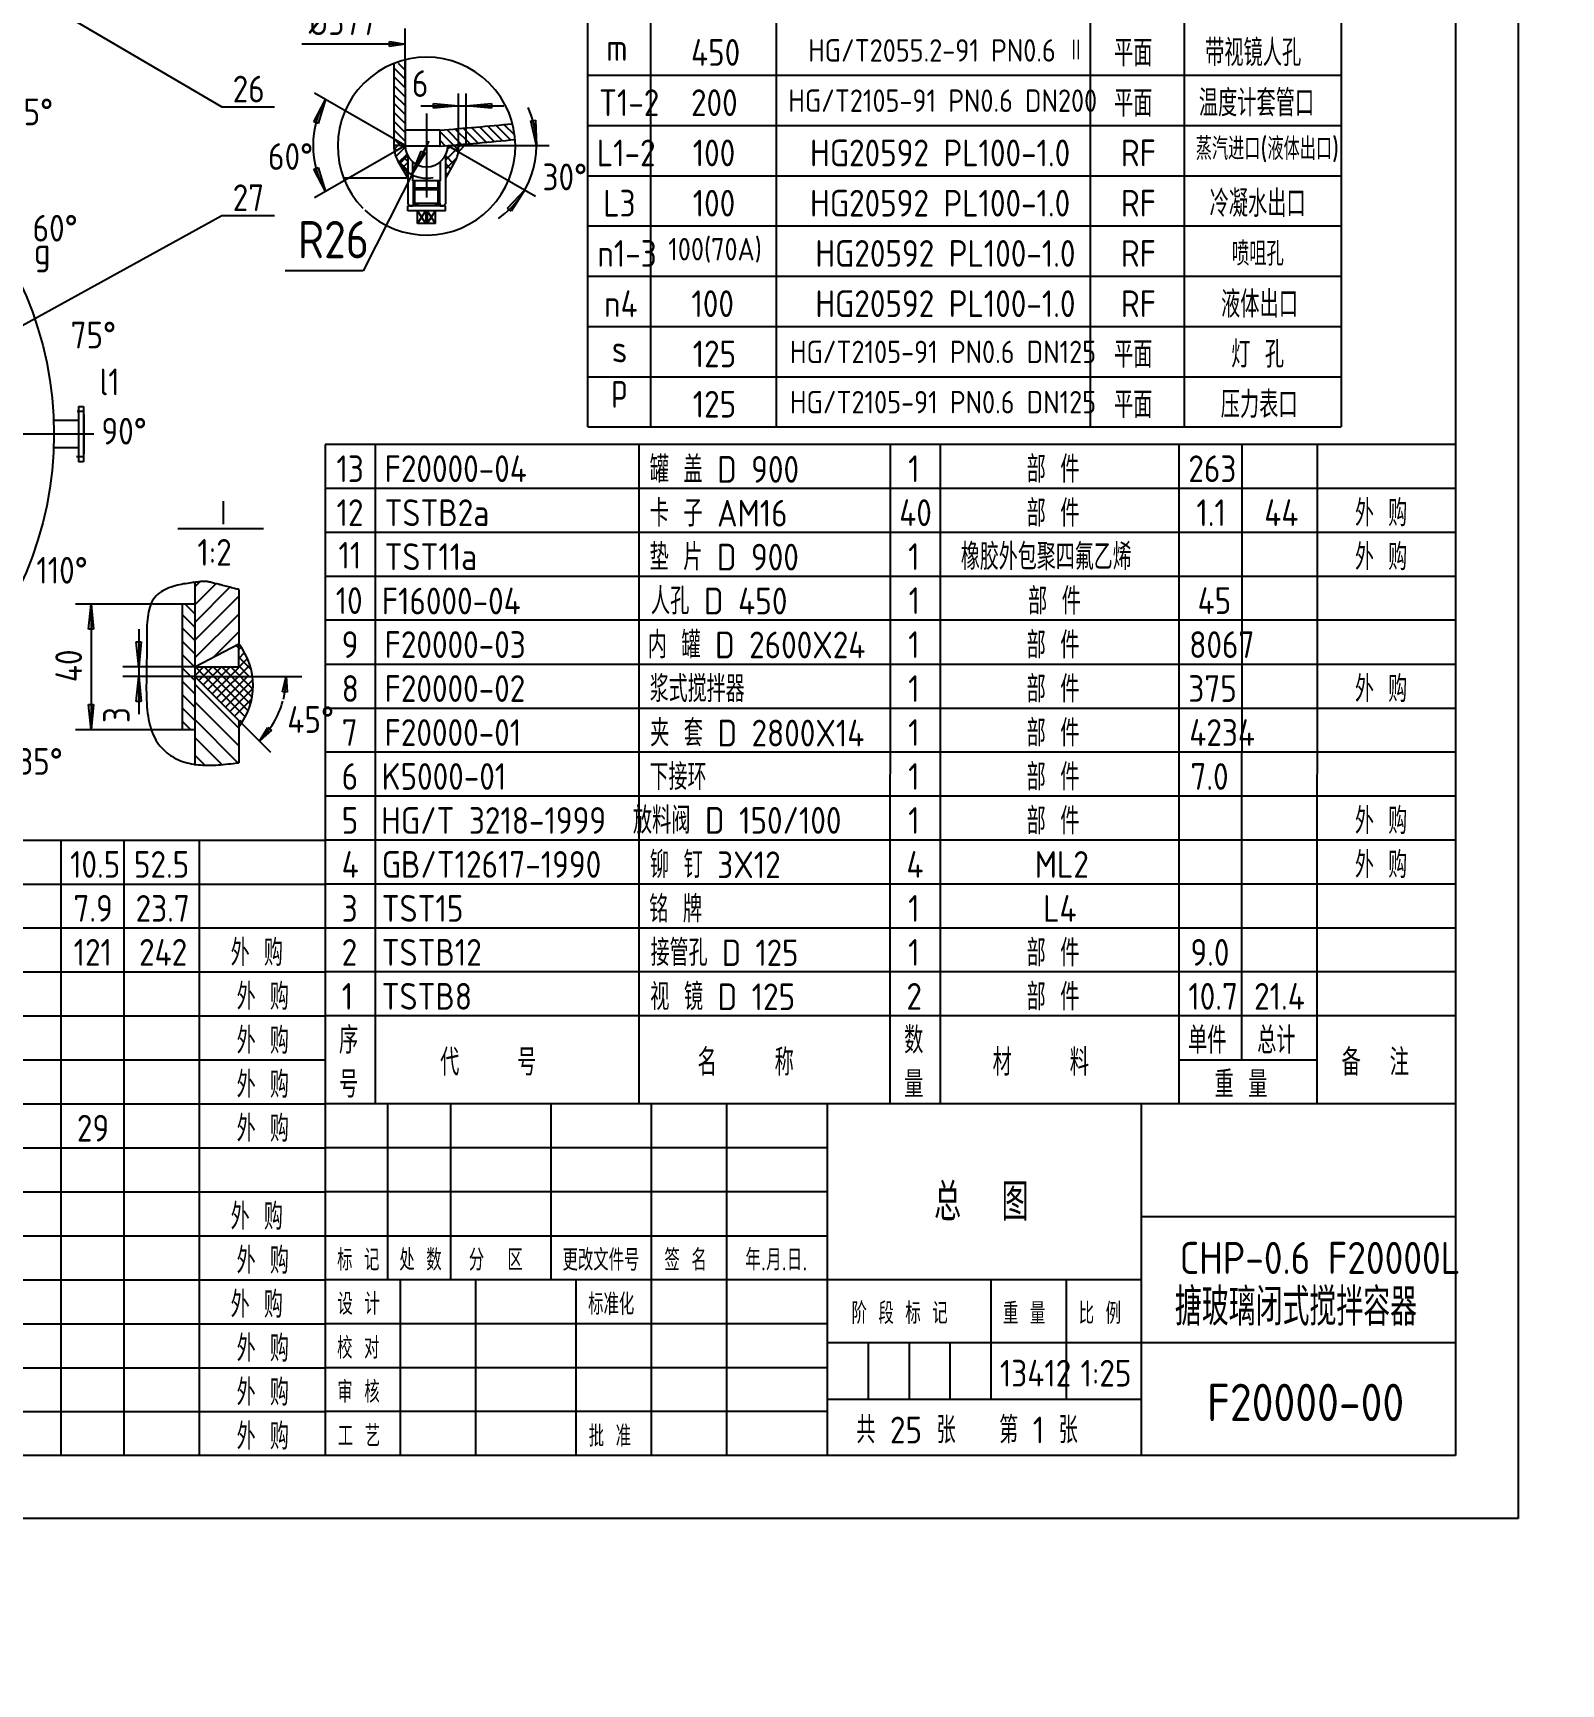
# Model space of a CAD drawing. Extents: x 1561 to 67467, y -57370 to 65913.
# Drawn here: x 1744.1 to 1987.4, y -82.1 to 180.8 of the extents above; entities that cross this region are included whole.
import ezdxf

# ---------------------------------------------------------------- set-up
doc = ezdxf.new("R2010")
doc.units = 0
doc.linetypes.add('DASHDOT', pattern=[18, 15, -1, 1, -1])
doc.layers.get('0').update_dxf_attribs({"linetype": 'DASHDOT'})
for name, color, linetype in [('1', 7, 'CONTINUOUS'), ('2', 3, 'CONTINUOUS'), ('9', 7, 'CONTINUOUS')]:
    doc.layers.add(name, color=color, linetype=linetype)
doc.styles.get("Standard").update_dxf_attribs({"font": 'gbenor.shx', "bigfont": 'gbcbig.shx'})
doc.dimstyles.get("Standard").update_dxf_attribs({"dimtxt": 3.5, "dimasz": 4, "dimexe": 2, "dimexo": 0, "dimgap": 1, "dimtad": 1, "dimtoh": 1, "dimdec": 4, "dimzin": 0, "dimdsep": 46, "dimtxsty": 'Standard', "dimcen": 0, "dimadec": 0, "dimazin": 0, "dimtfac": 1, "dimtdec": 4, "dimtmove": 0, "dimatfit": 0, "dimfxl": 1, "dimtolj": 1, "dimtzin": 0, "dimarcsym": 0})

# ---------------------------------------------------------------- blocks, each defined once
blk = doc.blocks.new('*D20')
at = {"layer": '2'}
for p, q in [((1735.11, 213.6), (1730.04, 222.94)), ((1730.67, 220.73), (1731.55, 221.21)), ((1731.55, 221.21), (1732.54, 218.33)), ((1732.54, 218.33), (1730.67, 220.73)), ((1732.25, 218.17), (1734.74, 219.52)), ((1732.68, 217.39), (1735.16, 218.74)), ((1732.97, 217.55), (1734.84, 215.15)), ((1733.96, 214.68), (1732.97, 217.55)), ((1734.84, 215.15), (1733.96, 214.68))]:
    blk.add_line(p, q, dxfattribs=at)
at = {"layer": '2', "insert": (1730.61, 224.88), "char_height": 4.25, "width": 65536, "attachment_point": 7, "rotation": 298.4978}
blk.add_mtext('24', dxfattribs=at)
blk = doc.blocks.new('*D21')
at = {"layer": '2'}
for p, q in [((1735.58, 219.98), (1740.63, 211.43)), ((1735.91, 218.44), (1736.77, 218.95)), ((1737.87, 216.11), (1735.91, 218.44)), ((1736.77, 218.95), (1737.87, 216.11)), ((1739.31, 216.96), (1735.71, 214.84)), ((1739.58, 216.51), (1735.98, 214.39)), ((1738.13, 215.66), (1740.09, 213.33)), ((1739.23, 212.82), (1738.13, 215.66)), ((1740.09, 213.33), (1739.23, 212.82))]:
    blk.add_line(p, q, dxfattribs=at)
at = {"layer": '2', "insert": (1739.53, 216.09), "char_height": 4.25, "width": 65536, "attachment_point": 7, "rotation": 300.5863}
blk.add_mtext('14', dxfattribs=at)
blk = doc.blocks.new('*D39')
at = {"layer": '2'}
for p, q in [((1680.25, 109.42), (1708.1, 129.11)), ((1708.1, 129.11), (1719.71, 129.11)), ((1698.74, 123.1), (1701.48, 124.43)), ((1701.48, 124.43), (1699.32, 122.29)), ((1699.32, 122.29), (1698.74, 123.1)), ((1680.25, 109.42), (1682.41, 111.56)), ((1682.98, 110.74), (1680.25, 109.42)), ((1682.41, 111.56), (1682.98, 110.74))]:
    blk.add_line(p, q, dxfattribs=at)
at = {"layer": '2', "insert": (1709.53, 130.54), "char_height": 4.25, "width": 65536, "attachment_point": 7}
blk.add_mtext('%%c650', dxfattribs=at)
blk = doc.blocks.new('*D40')
at = {"layer": '2'}
for p, q in [((1665.97, 145.6), (1652.79, 145.6)), ((1714.72, 89.43), (1665.97, 145.6)), ((1667, 144.41), (1669.35, 142.47)), ((1668.59, 141.82), (1667, 144.41)), ((1669.35, 142.47), (1668.59, 141.82)), ((1712.38, 91.37), (1713.13, 92.02)), ((1713.13, 92.02), (1714.72, 89.43)), ((1714.72, 89.43), (1712.38, 91.37))]:
    blk.add_line(p, q, dxfattribs=at)
at = {"layer": '2', "insert": (1654.22, 147.03), "char_height": 4.25, "width": 65536, "attachment_point": 7}
blk.add_mtext('%%c1820', dxfattribs=at)
blk = doc.blocks.new('*D41')
at = {"layer": '2'}
for p, q in [((1686.6, 110.11), (1675.74, 95.46)), ((1683.92, 106.5), (1685.31, 109.2)), ((1686.11, 108.61), (1683.92, 106.5)), ((1685.31, 109.2), (1686.11, 108.61)), ((1681.16, 103.61), (1683.35, 105.73)), ((1683.35, 105.73), (1681.97, 103.02)), ((1681.97, 103.02), (1681.16, 103.61)), ((1675.74, 95.46), (1660.17, 95.46))]:
    blk.add_line(p, q, dxfattribs=at)
at = {"layer": '2', "insert": (1661.6, 96.89), "char_height": 4.25, "width": 65536, "attachment_point": 7}
blk.add_mtext('16XM24', dxfattribs=at)
blk = doc.blocks.new('Cadt64')
at = {"layer": '2'}
for p, q in [((1715.02, 203.68), (1774.14, 169.05, 1)), ((1774.14, 169.05), (1782.57, 169.05))]:
    blk.add_line(p, q, dxfattribs=at)
at = {"layer": '2', "insert": (1775.89, 169.73), "char_height": 4.25, "width": 65536, "attachment_point": 7}
blk.add_mtext('26', dxfattribs=at)
blk = doc.blocks.new('Cadt65')
at = {"layer": '2'}
for p, q in [((1729.92, 127.39), (1774.14, 151.75, 1)), ((1774.14, 151.75), (1782.57, 151.75))]:
    blk.add_line(p, q, dxfattribs=at)
at = {"layer": '2', "insert": (1775.89, 152.43), "char_height": 4.25, "width": 65536, "attachment_point": 7}
blk.add_mtext('27', dxfattribs=at)
blk = doc.blocks.new('Cadt72')
at = {"layer": '1'}
for p, q in [((1801.56, 163.63), (1801.73, 163.81)), ((1801.62, 163.87), (1802.62, 162.87)), ((1802.21, 162.87), (1802.63, 163.29)), ((1811.39, 162.15), (1812.28, 163.04)), ((1812.34, 163.05), (1812.68, 162.71, 1)), ((1801.57, 162.51), (1801.99, 162.08)), ((1801.59, 162.25), (1802.21, 162.87)), ((1802.62, 162.87), (1802.89, 162.6)), ((1810.5, 162.67), (1810.74, 162.91)), ((1811.04, 162.94), (1811.98, 162))]:
    blk.add_line(p, q, dxfattribs=at)
blk = doc.blocks.new('Cadt73')
at = {"layer": '1'}
for p, q in [((1803.28, 160.79), (1803.76, 160.32)), ((1809.76, 160.52), (1810.13, 160.89)), ((1802.58, 160.09), (1803.76, 158.91)), ((1802.85, 159.26), (1803.76, 160.17)), ((1803.36, 158.37), (1803.76, 158.76)), ((1809.76, 159.1), (1810.84, 160.18)), ((1809.76, 159.98), (1810.59, 159.14, 1)), ((1809.76, 158.56), (1810.08, 158.24))]:
    blk.add_line(p, q, dxfattribs=at)
blk = doc.blocks.new('Cadt74')
at = {"layer": '1'}
for p, q in [((1801.56, 175.25), (1803.36, 173.45)), ((1801.56, 173.83), (1803.36, 172.03)), ((1802.23, 175.99), (1803.36, 174.86, 1)), ((1801.56, 172.42), (1803.36, 170.62)), ((1801.56, 171.01), (1803.36, 169.21)), ((1801.56, 169.59), (1803.36, 167.79)), ((1801.56, 168.18), (1803.36, 166.38)), ((1801.56, 166.76), (1803.36, 164.96)), ((1801.56, 165.35), (1803.36, 163.55))]:
    blk.add_line(p, q, dxfattribs=at)
blk = doc.blocks.new('Cadt75')
at = {"layer": '1'}
for p, q in [((1812.6, 165.62), (1814.95, 163.27)), ((1813.9, 165.73), (1816.25, 163.38)), ((1815.2, 165.85), (1817.54, 163.5)), ((1816.5, 165.96), (1818.84, 163.62)), ((1817.79, 166.08), (1820.13, 163.75)), ((1819.08, 166.21), (1820.69, 164.6, 1)), ((1808.86, 165.12), (1811.04, 162.94)), ((1808.86, 163.71), (1809.73, 162.83)), ((1809.98, 165.41), (1812.34, 163.05)), ((1811.29, 165.51), (1813.65, 163.16))]:
    blk.add_line(p, q, dxfattribs=at)
blk = doc.blocks.new('Cadt76')
at = {"layer": '1'}
for p, q in [((1801.86, 161.11), (1803.37, 162.61)), ((1802.32, 160.15), (1803.65, 161.48)), ((1810.11, 162.28), (1810.5, 162.67)), ((1810.13, 160.89), (1811.39, 162.15)), ((1810.84, 160.18), (1811.58, 160.93, 1))]:
    blk.add_line(p, q, dxfattribs=at)
blk = doc.blocks.new('*D76')
at = {"layer": '2'}
for p, q in [((1803.36, 172.34), (1803.36, 181.52)), ((1803.36, 179.02), (1786.89, 179.02)), ((1800.86, 178.65), (1800.86, 179.4)), ((1800.86, 179.4), (1803.36, 179.02)), ((1803.36, 179.02), (1800.86, 178.65, 1))]:
    blk.add_line(p, q, dxfattribs=at)
at = {"layer": '2', "insert": (1788, 180.45), "char_height": 4.25, "width": 65536, "attachment_point": 7}
blk.add_mtext('%%c377', dxfattribs=at)
blk = doc.blocks.new('*D77')
at = {"layer": '2'}
for p, q in [((1811.86, 161.88), (1811.86, 171.17)), ((1813.09, 163.11), (1813.09, 171.17)), ((1805.86, 169.17), (1819.09, 169.17)), ((1807.86, 168.79), (1807.86, 169.54)), ((1807.86, 169.54), (1811.86, 169.17)), ((1811.86, 169.17), (1807.86, 168.79)), ((1813.09, 169.17), (1817.09, 169.54)), ((1817.09, 168.79), (1813.09, 169.17)), ((1817.09, 169.54), (1817.09, 168.79))]:
    blk.add_line(p, q, dxfattribs=at)
at = {"layer": '2', "insert": (1804.43, 170.6), "char_height": 4.25, "width": 65536, "attachment_point": 7}
blk.add_mtext('6', dxfattribs=at)
blk = doc.blocks.new('*D78')
at = {"layer": '2'}
for p, q in [((1823.35, 166.77), (1824.09, 166.88)), ((1824.29, 162.87), (1823.35, 166.77)), ((1824.09, 166.88), (1824.29, 162.87)), ((1810.46, 162.87), (1826.29, 162.87)), ((1811.86, 161.88), (1824.13, 154.8)), ((1819.63, 152.89), (1822.39, 155.8)), ((1822.39, 155.8), (1820.22, 152.42, 1)), ((1820.22, 152.42), (1819.63, 152.89))]:
    blk.add_line(p, q, dxfattribs=at)
blk.add_arc((1810.16, 162.87), 14.13, 304.7131, 385.2869, dxfattribs=at)
at = {"layer": '2', "insert": (1825.23, 155.74), "char_height": 4.25, "width": 65536, "attachment_point": 7}
blk.add_mtext('30%%d', dxfattribs=at)
blk = doc.blocks.new('*D79')
at = {"layer": '2'}
for p, q in [((1801.56, 163.91), (1788.92, 171.2)), ((1788.8, 166.64), (1790.65, 170.2)), ((1790.65, 170.2), (1789.49, 166.36, 1)), ((1789.49, 166.36), (1788.8, 166.64)), ((1801.65, 161.88), (1788.92, 154.53)), ((1788.8, 159.1), (1789.49, 159.38)), ((1790.65, 155.53), (1788.8, 159.1)), ((1789.49, 159.38), (1790.65, 155.53))]:
    blk.add_line(p, q, dxfattribs=at)
blk.add_arc((1803.36, 162.87), 14.67, 150, 210, dxfattribs=at)
at = {"layer": '2', "insert": (1781.52, 158.99), "char_height": 4.25, "width": 65536, "attachment_point": 7}
blk.add_mtext('60%%d', dxfattribs=at)
blk = doc.blocks.new('Cadt81')
at = {"layer": '1'}
for p, q in [((1768.31, 89.85), (1769.85, 88.31)), ((1767.85, 88.19), (1769.85, 86.19)), ((1767.85, 86.07), (1769.85, 84.07)), ((1767.85, 83.95), (1769.85, 81.95)), ((1767.85, 81.83), (1769.85, 79.83)), ((1767.85, 79.71), (1769.85, 77.71)), ((1767.85, 77.59), (1769.85, 75.59)), ((1767.85, 75.46), (1769.85, 73.46)), ((1767.85, 73.34), (1769.85, 71.34)), ((1767.85, 71.22), (1769.22, 69.85, 1))]:
    blk.add_line(p, q, dxfattribs=at)
blk = doc.blocks.new('*D81')
at = {"layer": '2'}
for p, q in [((1772.41, 78.35), (1786.92, 78.35)), ((1783.83, 75.89), (1784.42, 78.35)), ((1784.42, 78.35), (1784.58, 75.83)), ((1784.58, 75.83), (1783.83, 75.89)), ((1776.85, 71.35), (1781.92, 66.28)), ((1780.15, 68.04), (1781.48, 70.2, 1)), ((1782.05, 69.72), (1780.15, 68.04)), ((1781.48, 70.2), (1782.05, 69.72))]:
    blk.add_line(p, q, dxfattribs=at)
for start, end in [(345.5617, 360), (315, 344.2389)]:
    blk.add_arc((1769.85, 78.35), 14.57, start, end, dxfattribs=at)
at = {"layer": '2', "insert": (1784.59, 69.36), "char_height": 4.25, "width": 65536, "attachment_point": 7}
blk.add_mtext('45%%d', dxfattribs=at)
blk = doc.blocks.new('*D84')
at = {"layer": '2'}
for p, q in [((1807.12, 163.58), (1796.68, 142.91, 6.28)), ((1804.41, 158.23), (1805.88, 161.96)), ((1806.55, 161.63), (1804.41, 158.23)), ((1805.88, 161.96), (1806.55, 161.63)), ((1796.68, 142.91), (1784.26, 142.91))]:
    blk.add_line(p, q, dxfattribs=at)
blk.add_arc((1806.76, 162.87), 5.2, 214.0253, 281.7798, dxfattribs=at)
at = {"layer": '2', "insert": (1786.26, 144.91), "char_height": 5.95, "width": 65536, "attachment_point": 7}
blk.add_mtext('R26', dxfattribs=at)
blk = doc.blocks.new('Cadt86')
at = {"layer": '2'}
for p, q in [((1765.08, 92.15), (1764.78, 91.99)), ((1765.4, 92.3), (1765.08, 92.15)), ((1765.73, 92.44), (1765.4, 92.3)), ((1766.07, 92.56), (1765.73, 92.44)), ((1766.4, 92.67), (1766.07, 92.56)), ((1766.75, 92.77), (1766.4, 92.67)), ((1767.09, 92.85), (1766.75, 92.77)), ((1767.42, 92.93), (1767.09, 92.85)), ((1767.75, 93), (1767.42, 92.93)), ((1768.08, 93.06), (1767.75, 93)), ((1768.39, 93.11), (1768.08, 93.06)), ((1768.69, 93.16), (1768.39, 93.11)), ((1768.98, 93.2), (1768.69, 93.16)), ((1769.25, 93.24), (1768.98, 93.2)), ((1769.51, 93.27), (1769.25, 93.24)), ((1769.75, 93.3), (1769.51, 93.27)), ((1769.98, 93.33), (1769.75, 93.3)), ((1770.18, 93.35), (1769.98, 93.33)), ((1770.37, 93.37), (1770.18, 93.35)), ((1770.54, 93.39), (1770.37, 93.37)), ((1770.69, 93.41), (1770.54, 93.39)), ((1770.82, 93.43), (1770.69, 93.41)), ((1770.94, 93.44), (1770.82, 93.43)), ((1771.05, 93.46), (1770.94, 93.44)), ((1771.15, 93.47), (1771.05, 93.46)), ((1771.24, 93.47), (1771.15, 93.47)), ((1771.32, 93.48), (1771.24, 93.47)), ((1771.41, 93.48), (1771.32, 93.48)), ((1771.49, 93.48), (1771.41, 93.48)), ((1771.57, 93.47), (1771.49, 93.48)), ((1771.65, 93.46), (1771.57, 93.47)), ((1771.74, 93.45), (1771.65, 93.46)), ((1771.84, 93.43), (1771.74, 93.45)), ((1771.95, 93.41), (1771.84, 93.43)), ((1772.06, 93.39), (1771.95, 93.41)), ((1772.19, 93.36), (1772.06, 93.39)), ((1772.33, 93.33), (1772.19, 93.36)), ((1772.48, 93.29), (1772.33, 93.33)), ((1772.65, 93.25), (1772.48, 93.29)), ((1772.82, 93.21), (1772.65, 93.25)), ((1773.01, 93.16), (1772.82, 93.21)), ((1773.2, 93.11), (1773.01, 93.16)), ((1773.4, 93.06), (1773.2, 93.11)), ((1773.61, 93.01), (1773.4, 93.06)), ((1773.83, 92.95), (1773.61, 93.01)), ((1774.05, 92.9), (1773.83, 92.95)), ((1774.28, 92.84), (1774.05, 92.9)), ((1774.52, 92.78), (1774.28, 92.84)), ((1774.75, 92.72), (1774.52, 92.78)), ((1774.99, 92.65), (1774.75, 92.72)), ((1775.23, 92.59), (1774.99, 92.65)), ((1775.48, 92.53), (1775.23, 92.59)), ((1775.71, 92.47), (1775.48, 92.53)), ((1775.94, 92.41), (1775.71, 92.47)), ((1776.16, 92.35), (1775.94, 92.41)), ((1776.36, 92.3), (1776.16, 92.35)), ((1776.55, 92.25), (1776.36, 92.3)), ((1776.71, 92.21), (1776.55, 92.25)), ((1776.85, 92.18), (1776.71, 92.21, 1)), ((1762.79, 89.71), (1762.67, 89.36)), ((1762.93, 90.03), (1762.79, 89.71)), ((1763.09, 90.35), (1762.93, 90.03)), ((1763.27, 90.64), (1763.09, 90.35)), ((1763.47, 90.91), (1763.27, 90.64)), ((1763.69, 91.16), (1763.47, 90.91)), ((1763.94, 91.4), (1763.69, 91.16)), ((1764.2, 91.61), (1763.94, 91.4)), ((1764.48, 91.81), (1764.2, 91.61)), ((1764.78, 91.99), (1764.48, 91.81)), ((1762.27, 86.94), (1762.24, 86.49)), ((1762.3, 87.38), (1762.27, 86.94)), ((1762.35, 87.81), (1762.3, 87.38)), ((1762.41, 88.22), (1762.35, 87.81)), ((1762.48, 88.61), (1762.41, 88.22)), ((1762.57, 88.99), (1762.48, 88.61)), ((1762.67, 89.36), (1762.57, 88.99)), ((1762.2, 85.05), (1762.19, 84.55)), ((1762.19, 84.55), (1762.19, 84.04)), ((1762.21, 85.54), (1762.2, 85.05)), ((1762.22, 86.02), (1762.21, 85.54)), ((1762.24, 86.49), (1762.22, 86.02)), ((1762.19, 84.04), (1762.19, 83.52)), ((1762.19, 83.52), (1762.19, 82.99)), ((1762.19, 82.99), (1762.19, 82.45)), ((1762.19, 82.45), (1762.19, 81.91)), ((1762.19, 81.91), (1762.19, 81.36)), ((1762.16, 79.11), (1762.15, 78.54)), ((1762.17, 79.67), (1762.16, 79.11)), ((1762.18, 80.24), (1762.17, 79.67)), ((1762.19, 81.36), (1762.18, 80.8)), ((1762.18, 80.8), (1762.18, 80.24)), ((1762.14, 77.4), (1762.13, 76.83)), ((1762.13, 76.83), (1762.13, 76.26)), ((1762.13, 76.26), (1762.14, 75.7)), ((1762.15, 77.97), (1762.14, 77.4)), ((1762.15, 78.54), (1762.15, 77.97)), ((1762.14, 75.7), (1762.15, 75.15)), ((1762.15, 75.15), (1762.17, 74.6)), ((1762.17, 74.6), (1762.2, 74.06)), ((1762.2, 74.06), (1762.23, 73.52)), ((1762.23, 73.52), (1762.28, 73)), ((1762.28, 73), (1762.34, 72.49)), ((1762.34, 72.49), (1762.41, 71.99)), ((1762.41, 71.99), (1762.49, 71.51)), ((1762.49, 71.51), (1762.59, 71.04)), ((1762.59, 71.04), (1762.7, 70.59)), ((1762.7, 70.59), (1762.83, 70.15)), ((1762.83, 70.15), (1762.97, 69.73)), ((1762.97, 69.73), (1763.12, 69.33)), ((1763.12, 69.33), (1763.29, 68.94)), ((1763.29, 68.94), (1763.47, 68.57)), ((1763.47, 68.57), (1763.67, 68.22)), ((1763.67, 68.22), (1763.88, 67.88)), ((1763.88, 67.88), (1764.1, 67.56)), ((1764.1, 67.56), (1764.34, 67.25)), ((1764.34, 67.25), (1764.59, 66.97)), ((1764.59, 66.97), (1764.85, 66.7)), ((1764.85, 66.7), (1765.11, 66.44)), ((1765.11, 66.44), (1765.39, 66.2)), ((1765.39, 66.2), (1765.68, 65.97)), ((1765.68, 65.97), (1765.98, 65.76)), ((1765.98, 65.76), (1766.28, 65.57)), ((1766.28, 65.57), (1766.59, 65.39)), ((1766.59, 65.39), (1766.91, 65.22)), ((1766.91, 65.22), (1767.24, 65.07)), ((1767.24, 65.07), (1767.58, 64.93)), ((1767.58, 64.93), (1767.92, 64.8)), ((1767.92, 64.8), (1768.26, 64.69)), ((1768.26, 64.69), (1768.62, 64.59)), ((1768.62, 64.59), (1768.98, 64.51)), ((1768.98, 64.51), (1769.34, 64.43)), ((1769.34, 64.43), (1769.7, 64.37)), ((1769.7, 64.37), (1770.06, 64.32)), ((1770.06, 64.32), (1770.42, 64.28)), ((1770.42, 64.28), (1770.78, 64.25)), ((1770.78, 64.25), (1771.13, 64.22)), ((1771.13, 64.22), (1771.48, 64.21)), ((1771.48, 64.21), (1771.82, 64.2)), ((1771.82, 64.2), (1772.16, 64.2)), ((1772.16, 64.2), (1772.51, 64.2)), ((1772.51, 64.2), (1772.85, 64.21)), ((1772.85, 64.21), (1773.21, 64.23)), ((1773.21, 64.23), (1773.58, 64.25)), ((1773.58, 64.25), (1773.96, 64.28)), ((1773.96, 64.28), (1774.36, 64.32)), ((1774.36, 64.32), (1774.77, 64.36)), ((1774.77, 64.36), (1775.17, 64.41)), ((1775.17, 64.41), (1775.56, 64.45)), ((1775.56, 64.45), (1775.94, 64.49)), ((1775.94, 64.49), (1776.28, 64.53)), ((1776.28, 64.53), (1776.59, 64.57)), ((1776.59, 64.57), (1776.85, 64.6))]:
    blk.add_line(p, q, dxfattribs=at)
blk = doc.blocks.new('*D86')
at = {"layer": '2'}
for p, q in [((1767.85, 89.85), (1750.83, 89.85)), ((1752.95, 85.85), (1753.33, 89.85)), ((1753.33, 89.85), (1753.7, 85.85, 1)), ((1753.33, 89.85), (1753.33, 69.85)), ((1753.7, 85.85), (1752.95, 85.85)), ((1753.33, 69.85), (1752.95, 73.85)), ((1752.95, 73.85), (1753.7, 73.85)), ((1753.7, 73.85), (1753.33, 69.85)), ((1767.85, 69.85), (1750.83, 69.85))]:
    blk.add_line(p, q, dxfattribs=at)
at = {"layer": '2', "insert": (1751.9, 77.43), "char_height": 4.25, "width": 65536, "attachment_point": 7, "rotation": 90}
blk.add_mtext('40', dxfattribs=at)
blk = doc.blocks.new('*D87')
at = {"layer": '2'}
for p, q in [((1760.92, 85.85), (1760.92, 72.35)), ((1760.92, 79.85), (1760.54, 83.85)), ((1760.54, 83.85), (1761.29, 83.85)), ((1761.29, 83.85), (1760.92, 79.85)), ((1769.85, 79.85), (1758.42, 79.85)), ((1769.85, 78.35), (1758.42, 78.35)), ((1760.54, 74.35), (1760.92, 78.35)), ((1760.92, 78.35), (1761.29, 74.35)), ((1761.29, 74.35), (1760.54, 74.35))]:
    blk.add_line(p, q, dxfattribs=at)
at = {"layer": '2', "insert": (1759.49, 70.92), "char_height": 4.25, "width": 65536, "attachment_point": 7, "rotation": 90}
blk.add_mtext('3', dxfattribs=at)
blk = doc.blocks.new('Cadt89')
at = {"layer": '2'}
for p, q in [((1769.85, 92.59), (1770.67, 93.41, 1)), ((1769.85, 89.76), (1773.2, 93.11)), ((1769.85, 86.93), (1775.45, 92.54)), ((1769.85, 84.1), (1776.85, 91.1)), ((1769.85, 81.28), (1776.85, 88.28)), ((1772.78, 81.38), (1776.85, 85.45))]:
    blk.add_line(p, q, dxfattribs=at)
blk = doc.blocks.new('Cadt90')
at = {"layer": '2'}
for p, q in [((1769.85, 77.12), (1776.85, 70.12)), ((1769.85, 74.29), (1776.85, 67.29)), ((1769.85, 71.46), (1776.72, 64.59)), ((1769.85, 68.63), (1774.17, 64.3)), ((1769.85, 65.8), (1771.44, 64.21, 1))]:
    blk.add_line(p, q, dxfattribs=at)
blk = doc.blocks.new('Cadt91')
at = {"layer": '2'}
for p, q in [((1776.85, 82.84), (1776.41, 83.28)), ((1776.85, 82.62), (1777.22, 83)), ((1776.85, 81.2), (1777.77, 82.13)), ((1769.85, 78.45), (1771.25, 79.85)), ((1769.94, 79.85), (1771.44, 78.35)), ((1771.16, 78.35), (1772.66, 79.85)), ((1771.21, 76.98), (1774.08, 79.85)), ((1771.36, 79.85), (1778.34, 72.86)), ((1771.92, 76.28), (1775.49, 79.85)), ((1772.77, 79.85), (1778.71, 73.91)), ((1773.33, 74.86), (1778.63, 80.16)), ((1774.18, 79.85), (1778.98, 75.06)), ((1775.41, 78.35), (1778.24, 81.18)), ((1775.6, 79.85), (1779.12, 76.33)), ((1776.85, 81.43), (1778.83, 79.45)), ((1776.85, 80.02), (1778.51, 78.35)), ((1770.51, 77.69), (1771.16, 78.35)), ((1771.44, 78.35), (1777.89, 71.9)), ((1772.63, 75.57), (1775.41, 78.35)), ((1774.04, 74.16), (1778.23, 78.35)), ((1774.75, 73.45), (1779.1, 77.8)), ((1775.45, 72.74), (1779.12, 76.41)), ((1776.16, 72.03), (1778.93, 74.8)), ((1776.87, 71.33), (1776.85, 71.3, 1)), ((1777.01, 71.36), (1777.36, 71.01))]:
    blk.add_line(p, q, dxfattribs=at)

msp = doc.modelspace()

# ---------------------------------------------------------------- linework, layer by layer
for p, q in [((1806.75624, 167.98611), (1806.75624, 154.61013)), ((1752.22081, 120.52066), (1751.11314, 120.52066)), ((1753.77949, 116.92066), (1631.09448, 116.92066)), ((1752.22081, 113.32066), (1750.99165, 113.32066, 6.28319))]:
    msp.add_line(p, q)
at = {"layer": '1'}
for p, q in [((1970.60752, 528.29295), (1970.60752, -45.70705)), ((1832.42817, 118.06148), (1832.42817, 258.06148)), ((1952.42817, 258.06148), (1952.42817, 118.06148)), ((1803.35624, 176.50105), (1803.35624, 162.8672)), ((1801.55624, 175.92549), (1801.55624, 162.8672)), ((1803.35624, 162.8672), (1801.55624, 163.90643)), ((1808.85624, 165.32033), (1803.35624, 165.32033)), ((1808.85624, 165.32033), (1808.85624, 162.76561)), ((1811.86212, 161.88231), (1813.08719, 163.10738)), ((1803.35624, 162.8672), (1801.55624, 162.8672)), ((1803.35624, 162.8672), (1801.65037, 161.88231, 6.28319)), ((1803.75624, 161.2672), (1802.44653, 159.95749)), ((1808.85624, 162.76561), (1803.35624, 162.76561)), ((1803.75624, 161.2672), (1803.75624, 153.5672)), ((1809.75624, 161.2672), (1809.75624, 153.5672)), ((1809.75624, 161.2672), (1811.06595, 159.95749)), ((1810.15624, 162.8672), (1811.86212, 161.88231)), ((1802.44653, 159.95749), (1803.75624, 157.68901)), ((1804.55624, 157.2672), (1804.55624, 160.27491, 6.28319)), ((1808.95624, 157.2672), (1808.95624, 160.27491)), ((1811.06595, 159.95749), (1809.75624, 157.68901)), ((1803.75624, 157.6672), (1793.55667, 157.6672)), ((1808.95624, 157.2672), (1804.55624, 157.2672)), ((1804.65624, 155.8672), (1804.85624, 156.0672)), ((1804.65624, 155.8672), (1808.85624, 155.8672)), ((1804.65624, 153.6672), (1804.65624, 155.8672)), ((1808.65624, 156.0672), (1804.85624, 156.0672)), ((1804.89624, 156.0672), (1804.89624, 157.2672)), ((1808.61624, 156.0672), (1808.61624, 157.2672)), ((1808.85624, 155.8672), (1808.65624, 156.0672)), ((1808.85624, 153.6672), (1808.85624, 155.8672)), ((1804.05624, 153.2672), (1803.75624, 153.5672)), ((1809.75624, 153.2672), (1803.75624, 153.2672)), ((1803.75624, 152.4672), (1803.75624, 153.2672)), ((1809.75624, 152.4672), (1803.75624, 152.4672)), ((1804.05624, 153.2672), (1804.59624, 153.2672)), ((1804.89624, 153.5672), (1804.59624, 153.2672)), ((1804.65624, 153.6672), (1808.85624, 153.6672)), ((1804.89624, 153.5672), (1804.89624, 153.6672)), ((1805.3346, 153.5672), (1804.89624, 153.5672)), ((1805.3346, 153.6672), (1805.3346, 153.2672)), ((1805.34224, 150.4672), (1805.34224, 152.4672)), ((1806.65624, 152.4672), (1806.65624, 150.4672, 6.28319)), ((1806.85624, 152.4672), (1806.85624, 150.4672)), ((1808.17024, 150.4672), (1808.17024, 152.4672)), ((1808.17788, 153.6672), (1808.17788, 153.2672)), ((1808.61624, 153.5672), (1808.17788, 153.5672)), ((1808.61624, 153.5672), (1808.61624, 153.6672)), ((1808.91624, 153.2672), (1808.61624, 153.5672)), ((1808.91624, 153.2672), (1809.45624, 153.2672)), ((1809.75624, 153.5672), (1809.45624, 153.2672)), ((1809.75624, 152.4672), (1809.75624, 153.2672)), ((1808.17024, 150.4672), (1805.34224, 150.4672)), ((1751.34081, 121.32066), (1751.34081, 112.52066)), ((1751.34081, 121.32066), (1752.14081, 121.32066)), ((1752.14081, 121.32066), (1752.14081, 112.52066)), ((1751.34081, 119.08066), (1747.37955, 119.08066)), ((1752.14081, 120.04066), (1752.22081, 120.04066)), ((1752.22081, 113.80066), (1752.22081, 120.04066)), ((1832.42817, 118.06148), (1952.42817, 118.06148)), ((1751.34081, 114.76066), (1747.37955, 114.76066)), ((1752.14081, 113.80066), (1752.22081, 113.80066)), ((1790.61834, 115.28795), (1790.60752, -45.70705)), ((1798.61618, 10.28795), (1798.627, 115.28795)), ((1840.61618, 10.28795), (1840.627, 115.28795)), ((1880.61618, 10.28795), (1880.627, 115.28795)), ((1888.61618, 10.28795), (1888.627, 115.28795)), ((1926.61618, 10.28795), (1926.627, 115.28795)), ((1948.61618, 10.28795), (1948.627, 115.28795)), ((1752.14081, 112.52066), (1751.34081, 112.52066, 6.28319)), ((1769.84645, 93.30686), (1769.84645, 64.15615)), ((1776.84645, 92.17515), (1776.84645, 83.50695)), ((1767.84645, 89.84993), (1767.84645, 69.84993)), ((1769.84645, 89.84993), (1767.84645, 89.84993)), ((1769.84645, 79.84993), (1776.84645, 83.50695)), ((1769.84645, 78.34993), (1776.84645, 71.34993)), ((1776.84645, 71.34993), (1776.84645, 64.60412)), ((1769.84645, 69.84993), (1767.84645, 69.84993)), ((1748.53519, 52.29452), (1748.53519, -45.70705)), ((1770.53519, 52.29452), (1770.53519, -45.70705)), ((1970.61618, 24.28795), (1790.61222, 24.28795)), ((1970.60752, 10.29295), (1790.61128, 10.29295)), ((1800.60752, -17.70705), (1800.60752, 10.29295)), ((1810.60752, -17.70705), (1810.60752, 10.29295)), ((1826.60752, -17.70705), (1826.60752, 10.29295)), ((1842.60752, -45.70705), (1842.60752, 10.29295)), ((1854.60752, -45.70705), (1854.60752, 10.29295)), ((1870.60752, -45.70705), (1870.60752, 10.29295)), ((1920.60752, -45.70705), (1920.60752, 10.29295)), ((1970.60752, -7.70705), (1920.60752, -7.70705)), ((1790.60752, -10.70705), (1870.60752, -10.70705)), ((1920.60752, -17.70705), (1790.6094, -17.70705)), ((1802.60752, -45.70705), (1802.60752, -17.70705)), ((1814.60752, -45.70705), (1814.60752, -17.70705)), ((1830.60752, -45.70705), (1830.60752, -17.70705)), ((1896.60752, -17.70705), (1896.60752, -36.70705)), ((1908.60752, -17.70705), (1908.60752, -36.70705)), ((1870.60752, -24.70705), (1790.60893, -24.70705)), ((1870.60752, -27.70705), (1970.60752, -27.70705)), ((1870.60752, -36.70705), (1920.60752, -36.70705)), ((1970.60752, -45.70705), (1585.60752, -45.70705))]:
    msp.add_line(p, q, dxfattribs=at)
msp.add_circle((1690.86081, 116.92066), 56.56, dxfattribs=at)
for centre, radius, start, end in [((1765.65624, 723.65156), 560, 274.4243558, 275.6149149), ((1765.65624, 723.90516), 562.8, 274.4023005, 275.6297701), ((1806.75624, 162.8672), 5.2, 180, 214.0253361), ((1806.75624, 162.8672), 3.4, 180, 360), ((1806.75624, 162.8672), 5.2, 325.9746639, 349.0821248), ((1768.45815, 76.90128), 10.67701, 321.7800598, 398.2199402)]:
    msp.add_arc(centre, radius, start, end, dxfattribs=at)
at = {"layer": '2'}
for p, q in [((1980.60752, 538.29295), (1980.60752, -55.70705)), ((1842.42817, 258.06148), (1842.42817, 118.06148)), ((1862.42817, 258.06148), (1862.42817, 118.06148)), ((1912.42817, 258.06148), (1912.42817, 118.06148)), ((1927.42817, 258.06148), (1927.42817, 118.06148)), ((1832.42817, 174.06148), (1952.42817, 174.06148)), ((1832.42817, 166.06148), (1952.42817, 166.06148)), ((1810.15624, 162.8672), (1810.45624, 162.8672)), ((1832.42817, 158.06148), (1952.42817, 158.06148)), ((1804.65624, 155.8672), (1804.65624, 157.2672)), ((1804.89624, 153.6672), (1804.89624, 156.0672)), ((1808.61624, 153.6672), (1808.61624, 156.0672)), ((1808.85624, 155.8672), (1808.85624, 157.2672)), ((1804.65624, 153.2672), (1804.65624, 153.6672)), ((1806.65624, 150.4672), (1805.34224, 152.4672)), ((1805.34224, 150.4672), (1806.65624, 152.4672)), ((1808.17024, 150.4672), (1806.8468, 152.47604)), ((1806.85624, 150.4672), (1808.17024, 152.4672)), ((1808.85624, 153.6672), (1808.85624, 153.3272)), ((1832.42817, 150.06148), (1952.42817, 150.06148)), ((1832.42817, 142.06148), (1952.42817, 142.06148)), ((1832.42817, 134.06148), (1952.42817, 134.06148)), ((1832.42817, 126.06148), (1952.42817, 126.06148)), ((1970.627, 115.28795), (1790.61834, 115.28795)), ((1936.61618, 17.28795), (1936.627, 115.28795)), ((1790.61618, 108.28795), (1970.61618, 108.28795)), ((1767.16102, 101.9096), (1780.78702, 101.9096)), ((1790.61618, 101.28795), (1970.61618, 101.28795)), ((1790.61618, 94.28795), (1970.61618, 94.28795)), ((1970.61618, 87.28795), (1790.61618, 87.28795)), ((1776.84645, 79.84993), (1776.84645, 83.50695)), ((1769.84645, 79.84993), (1776.84645, 79.84993)), ((1790.61618, 80.28795), (1970.61618, 80.28795)), ((1769.84645, 78.34993), (1772.41445, 78.34993)), ((1790.61618, 73.28795), (1970.61618, 73.28795)), ((1970.61618, 66.28795), (1790.61618, 66.28795)), ((1970.61618, 59.28795), (1790.61618, 59.28795)), ((1610.53519, 52.29452), (1790.6141, 52.29452)), ((1970.61618, 52.28795), (1790.61618, 52.28795)), ((1610.53519, 45.29452), (1790.61363, 45.29452)), ((1970.61618, 45.28795), (1790.61618, 45.28795, 504.12232)), ((1610.53519, 38.29452), (1790.61316, 38.29452)), ((1970.61618, 38.28795), (1790.61316, 38.28795)), ((1610.53519, 31.29452), (1790.61269, 31.29452)), ((1970.61618, 31.28795), (1790.61269, 31.28795)), ((1610.53519, 24.29452), (1790.61222, 24.29452)), ((1610.53519, 17.29452), (1790.61175, 17.29452)), ((1926.61618, 17.28795), (1948.61618, 17.28795)), ((1610.53519, 10.29452), (1790.61128, 10.29452)), ((1610.53519, 3.29452), (1790.61081, 3.29452)), ((1870.60752, 3.29295), (1790.61081, 3.29295)), ((1610.53519, -3.70548), (1790.61034, -3.70548)), ((1870.60752, -3.70705), (1790.61034, -3.70705)), ((1610.53519, -10.70548), (1790.60987, -10.70548)), ((1610.53519, -17.70548), (1790.6094, -17.70548)), ((1610.53519, -24.70548), (1790.60893, -24.70548)), ((1877.10752, -27.70705), (1877.10752, -36.70705)), ((1883.60752, -27.70705), (1883.60752, -36.70705)), ((1890.10752, -27.70705), (1890.10752, -36.70705)), ((1610.53519, -31.70548), (1790.60846, -31.70548)), ((1870.60752, -31.70705), (1790.60846, -31.70705)), ((1610.53519, -38.70548), (1790.60799, -38.70548)), ((1870.60752, -38.70705), (1790.60799, -38.70705)), ((1980.60752, -55.70705), (1560.60752, -55.70705))]:
    msp.add_line(p, q, dxfattribs=at)
msp.add_arc((1806.75624, 162.76561), 14.15, 226.0937282, 584.3362973, dxfattribs=at)
at = {"layer": '9'}
msp.add_line((1758.53519, 52.29452), (1758.53519, -45.70705), dxfattribs=at)

# ---------------------------------------------------------------- block references
for name in ['Cadt64', '*D76', 'Cadt74', '*D79', '*D78', 'Cadt75', 'Cadt72', 'Cadt76', 'Cadt73', 'Cadt65', 'Cadt86', 'Cadt89', '*D86', 'Cadt81', 'Cadt91', 'Cadt90', '*D81']:
    msp.add_blockref(name, (0, 0))

# ---------------------------------------------------------------- texts
at = {"layer": '2', "width": 65536, "attachment_point": 7}
for s, insert, char_height in [('m', (1835.37738, 176.34023), 4.25), ('450', (1848.87348, 175.55898), 4.25), ('HG/T2055.2-91 PN0.6 Ⅱ', (1867.53149, 176.22188), 3.57), ('平面', (1916.23533, 175.4721), 4.25), ('带视镜人孔', (1930.7475, 175.49163), 4.25), ('T1-2', (1834.23304, 167.55898), 4.25), ('200', (1848.87348, 167.55898), 4.25), ('HG/T2105-91 PN0.6 DN200', (1864.37512, 168.22188), 3.57), ('平面', (1916.23533, 167.4721), 4.25), ('温度计套管口', (1929.7475, 167.49163), 4.25), ('45%%d', (1739.86361, 166.09586), 4.25), ('L1-2', (1833.87354, 159.55898), 4.25), ('100', (1849.14692, 159.55898), 4.25), ('HG20592 PL100-1.0', (1867.83431, 159.55898), 4.25), ('RF', (1917.32959, 159.55898), 4.25), ('蒸汽进口(液体出口)', (1929.25949, 160.22188), 3.57), ('L3', (1834.89887, 151.55898), 4.25), ('100', (1849.14692, 151.55898), 4.25), ('HG20592 PL100-1.0', (1867.83431, 151.55898), 4.25), ('RF', (1917.32959, 151.55898), 4.25), ('冷凝水出口', (1931.46137, 151.49163), 4.25), ('60%%d', (1744.02121, 147.57626), 4.25), ('n1-3', (1833.97438, 143.55898), 4.25), ('100(70A)', (1845.25198, 144.22188), 3.57), ('HG20592 PL100-1.0', (1868.67579, 143.55898), 4.25), ('RF', (1917.32959, 143.55898), 4.25), ('喷咀孔', (1935.01557, 143.73104), 3.825), ('g', (1744.23037, 142.68561), 4.25), ('n4', (1835.03559, 135.55898), 4.25), ('100', (1848.94168, 135.55898), 4.25), ('HG20592 PL100-1.0', (1868.67579, 135.55898), 4.25), ('RF', (1917.32959, 135.55898), 4.25), ('液体出口', (1933.29242, 135.4721), 4.25), ('75%%d', (1750.06841, 130.56826), 4.25), ('125', (1849.14692, 127.55898), 4.25), ('HG/T2105-91 PN0.6 DN125', (1864.6343, 128.22188), 3.57), ('平面', (1916.23533, 127.4721), 4.25), ('灯 孔', (1934.89399, 127.49601), 4.25), ('s', (1836.26606, 128.34023), 4.25), ('l1', (1754.66521, 123.10505), 4.25), ('p', (1836.12934, 121.12148), 4.25), ('125', (1849.14692, 119.55898), 4.25), ('HG/T2105-91 PN0.6 DN125', (1864.6343, 120.22188), 3.57), ('平面', (1916.23533, 119.4721), 4.25), ('压力表口', (1933.23383, 119.4721), 4.25), ('90%%d', (1754.98201, 115.26146), 4.25), ('13', (1792.42027, 109.28623), 4.25), ('F20000-04', (1800.07776, 109.28545), 4.25), ('罐 盖 D 900', (1842.30305, 109.17904), 4.25), ('1', (1883.46448, 109.28545), 4.25), ('部 件', (1902.31618, 109.19857), 4.25), ('263', (1928.08119, 109.28545), 4.25), ('Ⅰ', (1772.85702, 102.1526), 4.25), ('12', (1792.43422, 102.28545), 4.25), ('TSTB2a', (1800.07704, 102.28545), 4.25), ('卡 子 AM16', (1842.30232, 102.19857), 4.25), ('40', (1882.02734, 102.28545), 4.25), ('部 件', (1902.31546, 102.19857), 4.25), ('1.1', (1929.35994, 102.28545), 4.25), ('44', (1940.16493, 102.28545), 4.25), ('外 购', (1954.61778, 102.24967), 4.197795), ('1:2', (1770.26915, 95.97082), 4.25), ('垫 片 D 900', (1842.27222, 95.19857), 4.25), ('橡胶外包聚四氟乙烯', (1891.84895, 95.24967), 4.197795), ('外 购', (1954.61706, 95.24967), 4.197795), ('110%%d', (1744.62361, 93.11953), 4.25), ('11', (1792.73682, 95.51623), 4.25), ('TST11a', (1800.07632, 95.28545), 4.25), ('1', (1883.46304, 95.28545), 4.25), ('10', (1792.29185, 88.28545), 4.25), ('F16000-04', (1799.62411, 88.22095), 4.25), ('人孔 D 450', (1842.47711, 88.20906), 4.26496), ('1', (1883.53072, 88.28545), 4.25), ('部 件', (1902.54635, 88.19857), 4.25), ('45', (1929.54747, 88.28545), 4.25), ('9', (1793.24899, 81.28795), 4.25), ('F20000-03', (1800.07488, 81.28545), 4.25), ('内 罐 D 2600X24', (1841.97693, 81.2181), 4.25), ('1', (1883.46159, 81.28545), 4.25), ('部 件', (1902.31329, 81.19857), 4.25), ('8067', (1928.22336, 81.28545), 4.25), ('浆式搅拌器', (1842.30341, 74.24967), 4.197795), ('部 件', (1902.31257, 74.19857), 4.25), ('外 购', (1954.6149, 74.24967), 4.197795), ('8', (1793.24899, 74.28795), 4.25), ('F20000-02', (1800.07416, 74.28545), 4.25), ('1', (1883.46087, 74.28545), 4.25), ('375', (1928.07717, 74.28545), 4.25), ('7', (1793.24899, 67.28795), 4.25), ('F20000-01', (1800.07343, 67.28545), 4.25), ('夹 套 D 2800X14', (1842.35749, 67.19857), 4.25), ('1', (1883.46015, 67.28545), 4.25), ('部 件', (1902.31185, 67.19857), 4.25), ('4234', (1928.22192, 67.28545), 4.25), ('135%%d', (1739.75401, 62.68626), 4.25), ('6', (1793.24899, 60.28795), 4.25), ('K5000-01', (1799.62123, 60.28795), 4.25), ('下接环', (1842.27294, 60.24967), 4.197795), ('1', (1883.45943, 60.28545), 4.25), ('部 件', (1902.31113, 60.19857), 4.25), ('7.0', (1928.40918, 60.28545), 4.25), ('放料阀 D 150/100', (1839.62051, 53.28795), 4.25), ('部 件', (1902.31041, 53.19857), 4.25), ('外 购', (1954.61273, 53.24967), 4.197795), ('5', (1793.24899, 53.28795), 4.25), ('HG/T 3218-1999', (1799.54061, 53.28546), 4.25), ('1', (1883.45871, 53.28545), 4.25), ('10.5', (1749.99249, 46.29202), 4.25), ('52.5', (1760.1608, 46.29202), 4.25), ('4', (1793.24899, 46.28795), 4.25), ('GB/T12617-1990', (1799.61906, 46.28795), 4.25), ('铆 钉 3X12', (1842.32594, 46.2181), 4.25), ('4', (1883.18373, 46.28545), 4.25), ('ML2', (1903.61943, 46.28545), 4.25), ('外 购', (1954.61201, 46.24967), 4.197795), ('7.9', (1750.52738, 39.29202), 4.25), ('23.7', (1760.43363, 39.29202), 4.25), ('3', (1793.24899, 39.28795), 4.25), ('TST15', (1799.61906, 39.28795), 4.25), ('铭 牌', (1842.20768, 39.17904), 4.25), ('1', (1883.45726, 39.28545), 4.25), ('L4', (1904.95228, 39.28545), 4.25), ('外 购', (1775.5729, 32.25624), 4.197795), ('接管孔 D 125', (1842.4442, 32.24967), 4.197795), ('部 件', (1902.30824, 32.19857), 4.25), ('121', (1750.56156, 32.29202), 4.25), ('242', (1760.9805, 32.29202), 4.25), ('2', (1793.24899, 32.28795), 4.25), ('TSTB12', (1799.61834, 32.28795), 4.25), ('1', (1883.45654, 32.28545), 4.25), ('9.0', (1928.40619, 32.28545), 4.25), ('外 购', (1776.52741, 25.25624), 4.197795), ('1', (1793.24899, 25.28795), 4.25), ('TSTB8', (1799.61762, 25.28795), 4.25), ('视 镜 D 125', (1842.38254, 25.19857), 4.25), ('2', (1883.18156, 25.28545), 4.25), ('部 件', (1902.30752, 25.19857), 4.25), ('10.7', (1928.07497, 25.28545), 4.25), ('21.4', (1938.5518, 25.28545), 4.25), ('外 购', (1776.52741, 18.25624), 4.197795), ('序', (1792.82118, 18.28795), 4.25), ('数', (1882.82118, 18.28795), 4.25), ('单件', (1928.02618, 18.28795), 4.25), ('总计', (1939.02618, 18.28795), 4.25), ('代    号', (1808.9168, 14.78795), 4.25), ('名    称', (1849.9168, 14.78795), 4.25), ('材    料', (1896.9168, 14.78795), 4.25), ('备  注', (1952.47149, 14.78795), 4.25), ('外 购', (1776.52741, 11.25624), 4.197795), ('号', (1792.82118, 11.28795), 4.25), ('量', (1882.82118, 11.28795), 4.25), ('重 量', (1932.24883, 11.28795), 4.25), ('29', (1751.07425, 4.29202), 4.25), ('外 购', (1776.52741, 4.25624), 4.197795), ('总  图', (1887.59775, -8.30483), 5.95), ('外 购', (1775.57148, -9.74376), 4.197795), ('外 购', (1776.52741, -16.74376), 4.197795), ('标 记', (1792.51761, -16.2473), 3.4), ('处 数', (1802.4244, -16.26293), 3.4), ('分  区', (1813.49423, -16.26293), 3.4), ('更改文件号', (1828.41704, -16.27855), 3.4), ('签 名', (1844.65048, -16.26293), 3.4), ('年.月.日.', (1857.5333, -16.23168), 3.4), ('CHP-0.6 F20000L', (1926.68532, -16.785), 5.1), ('搪玻璃闭式搅拌容器', (1925.94052, -25.02865), 5.95), ('外 购', (1775.57145, -23.74533), 4.197795), ('设 计', (1792.58017, -23.27855), 3.4), ('标准化', (1832.49257, -23.29418), 3.4), ('阶 段 标 记', (1874.43173, -24.7473), 3.4), ('比 例', (1910.61533, -24.75943), 3.4), ('重 量', (1898.55673, -24.76293), 3.4), ('外 购', (1776.52741, -30.74376), 4.197795), ('校 对', (1792.52158, -30.27855), 3.4), ('13412', (1898.06616, -34.70955), 4.25), ('1:25', (1910.91611, -34.70955), 4.25), ('外 购', (1776.52741, -37.74376), 4.197795), ('审 核', (1792.55673, -37.27855), 3.4), ('F20000-00', (1931.06064, -40.21055), 5.95), ('共 25 张   第 1 张', (1875.19248, -43.7769), 4.25), ('外 购', (1776.52741, -44.74533), 4.197795), ('工 艺', (1792.63877, -44.27855), 3.4), ('批 准', (1832.59189, -44.29418), 3.4)]:
    msp.add_mtext(s, dxfattribs=dict(at, insert=insert, char_height=char_height))

# ---------------------------------------------------------------- dimensions: what is measured, and where the dimension line sits
at = {"layer": '2'}
dim = msp.add_linear_dim(base=(1760.91981, 78.34993), p1=(1769.84645, 79.84993), p2=(1769.84645, 78.34993), angle=90, text='3', dimstyle='Standard', dxfattribs=at)
dim.commit()
dim.dimension.update_dxf_attribs({"geometry": '*D87', "text_midpoint": (1760.91981, 71.74167)})
for p1, p2, text, picture, middle in [((1667.00173, 144.41073), (1714.71989, 89.43059), '%%c1820', '*D40', (41360.66049, 3639.96353)), ((1701.47603, 124.42513), (1680.24559, 109.41619), '%%c650', '*D39', (42742.60957, 3227.71353)), ((1683.35252, 105.72597), (1683.92427, 106.49714), '16XM24', '*D41', (41546.26233, 2386.44652))]:
    dim = msp.add_diameter_dim_2p(p1=p1, p2=p2, text=text, dimstyle='Standard', dxfattribs=at)
    dim.commit()
    dim.dimension.update_dxf_attribs({"geometry": picture, "text_midpoint": middle})
for p1, p2, distance, text, picture, middle in [((1732.25397, 218.17348), (1732.67747, 217.39342), 0.32974, '24', '*D20', (1730.27245, 222.5144)), ((1739.31369, 216.96368), (1739.57945, 216.51407), -1.68134, '14', '*D21', (1739.10388, 214.01437))]:
    dim = msp.add_aligned_dim(p1=p1, p2=p2, distance=distance, text=text, dimstyle='Standard', dxfattribs=at)
    dim.commit()
    dim.dimension.update_dxf_attribs({"geometry": picture, "text_midpoint": middle})
dim = msp.add_linear_dim(base=(1813.08719, 169.1672), p1=(1811.86212, 161.88231), p2=(1813.08719, 163.10738), text='6', dimstyle='Standard', dxfattribs=at)
dim.commit()
dim.dimension.update_dxf_attribs({"geometry": '*D77', "text_midpoint": (1805.33931, 169.1672)})
dim = msp.add_radius_dim(center=(1806.75624, 162.8672), mpoint=(1804.41293, 158.22513), text='R26', dimstyle='Standard', dxfattribs=at)
dim.commit()
dim.dimension.update_dxf_attribs({"geometry": '*D84', "text_midpoint": (1921.24044, 49.27682)})

doc.saveas('drawing.dxf')
